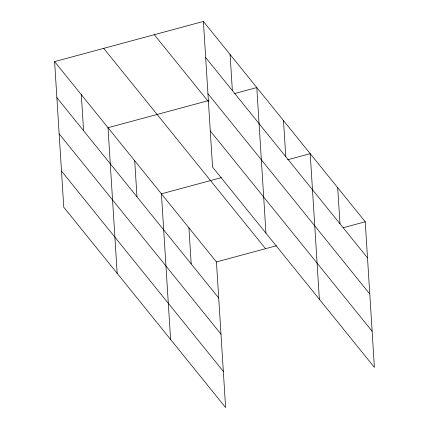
<?xml version="1.0" encoding="UTF-8"?>
<svg xmlns="http://www.w3.org/2000/svg" width="429" height="429" viewBox="0 0 429 429"><rect width="100%" height="100%" fill="white"/><g stroke="black" fill="none" stroke-linecap="round" stroke-linejoin="round"><path stroke-width="0.64" d="M54.606 61.61L216.447 261.937L225.606 407.55L63.765 207.223L54.606 61.61L203.394 21.45L365.235 221.777L374.394 367.39L212.553 167.063L203.394 21.45M208.993 100.461L108.011 127.719L117.176 273.332M234.186 93.661L256.799 87.559L265.959 233.172M221.407 177.633L161.422 193.828L170.581 339.441M287.596 159.77L310.21 153.668L319.369 299.281M216.447 261.937L276.432 245.747M343.27 227.708L365.235 221.777M205.663 57.518L367.503 257.845M207.936 93.667L369.777 293.994M154.295 34.701L208.537 101.845M210.28 130.915L372.12 331.242M103.705 48.359L265.546 248.686M56.875 97.678L218.715 298.005M59.148 133.827L220.989 334.153M61.492 171.074L223.332 371.401M337.72 187.72L339.988 223.788M283.505 120.613L285.773 156.682M230.094 54.504L232.368 90.573M188.932 227.879L191.2 263.948M134.717 160.773L136.985 196.841M81.312 94.664L83.58 130.732"/></g></svg>
